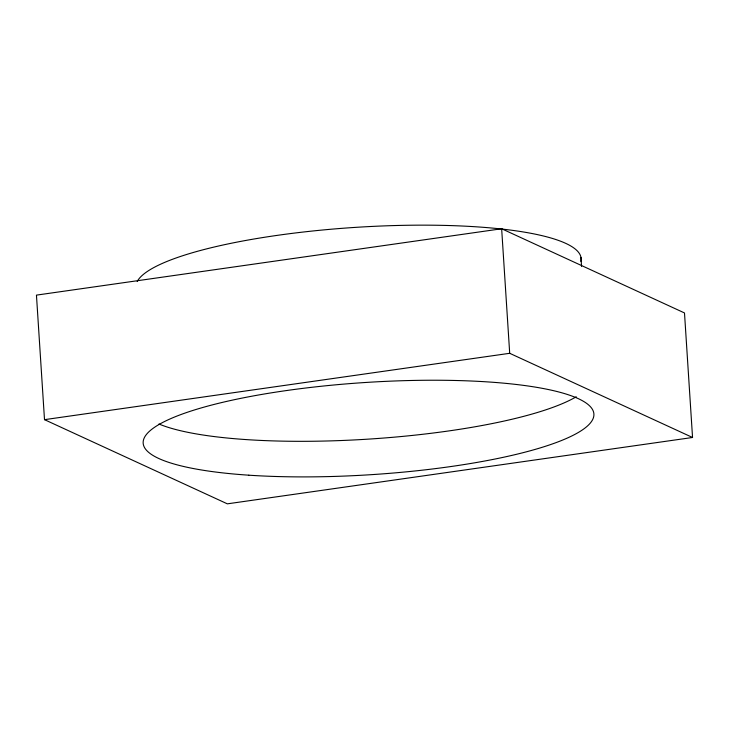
<?xml version="1.0" encoding="UTF-8"?>
<svg xmlns="http://www.w3.org/2000/svg" width="729" height="729" viewBox="0 0 729 729"><rect width="100%" height="100%" fill="white"/><g stroke="black" fill="none" stroke-linecap="round" stroke-linejoin="round"><path stroke-width="1.09" d="M501.652 228.76L36.45 295.127L44.505 419.658L227.348 503.839L692.55 437.482L684.495 312.951L501.652 228.76L509.699 353.301L692.55 437.482M44.505 419.658L509.699 353.301M580.986 257.519L581.56 266.413M576.238 396.776A225.835 46.182 -3.7 0 1 369.831 439.031A225.835 46.182 -3.7 0 1 158.94 423.996M137.189 281.522A223.101 45.626 -3.7 0 1 376.31 226.227A223.101 45.626 -3.7 0 1 580.849 261.356M248.808 475.19A225.835 46.182 -3.7 0 0 593.761 416.295A225.835 46.182 -3.7 0 0 263.005 394.216A225.835 46.182 -3.7 0 0 248.808 475.19"/></g></svg>
